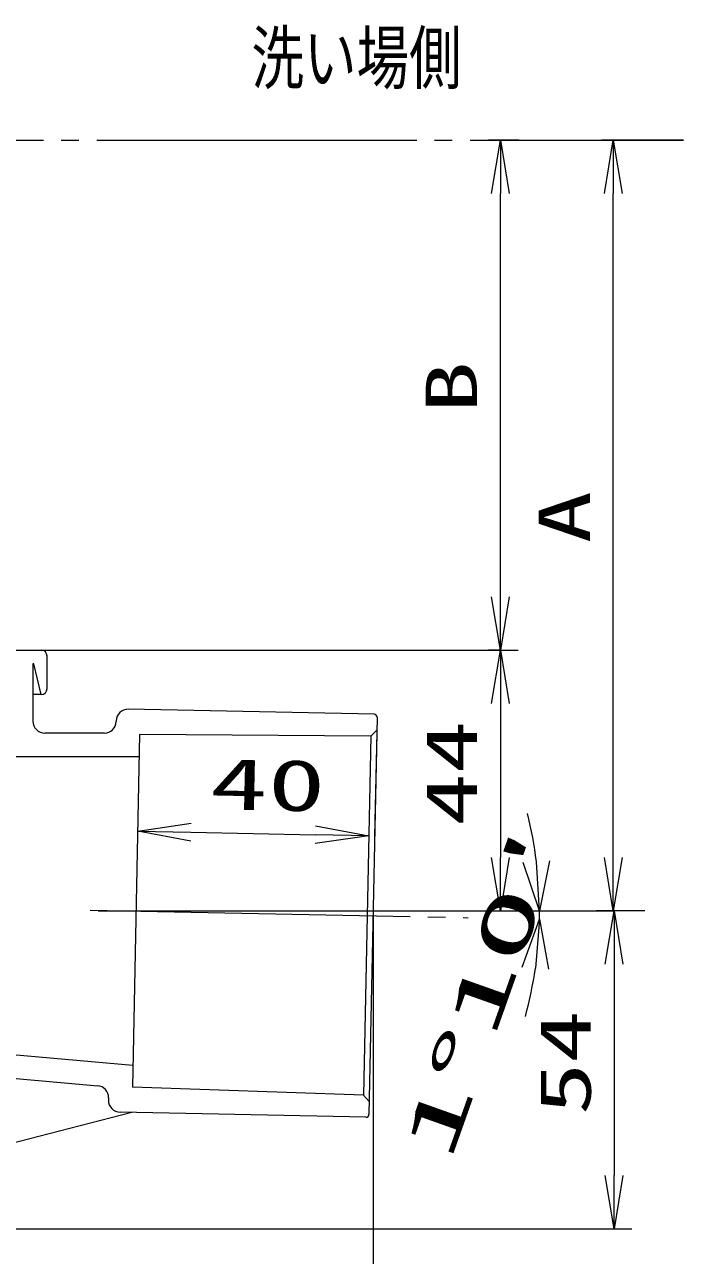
# Model space of a CAD drawing. Units: millimetres on the paper. Extents: x -305 to 305, y -152 to 152.
# Drawn here: x -63.2 to -26.1, y -94.8 to -25.6 of the extents above; entities that cross this region are included whole.
import ezdxf
from ezdxf.enums import TextEntityAlignment as Align

# ---------------------------------------------------------------- set-up
doc = ezdxf.new("R2010")
doc.units = ezdxf.units.MM
doc.linetypes.add('LONG_CHAIN', pattern=[21, 18, -1, 1, -1])
doc.layers.add('0-1_TV', color=7, linetype='Continuous', lineweight=9)
doc.layers.add('0-2_0', color=7, linetype='Continuous', lineweight=9)
doc.styles.add('ＭＳ ゴシック', font='')
doc.styles.get('ＭＳ ゴシック').set_extended_font_data('MS Gothic')

# ---------------------------------------------------------------- blocks, each defined once
blk = doc.blocks.new('_OPEN30')
at = {"layer": '0-2_0'}
blk.add_line((0, 0), (-1, 0), dxfattribs=at)
blk.add_lwpolyline([(-1, 0.2679), (0, 0), (-1, -0.2679)], dxfattribs=at)
blk = doc.blocks.new('_OPEN')
at = {"layer": '0-2_0'}
blk.add_line((0, 0), (-1, 0), dxfattribs=at)
blk.add_lwpolyline([(-1, 0.1667), (0, 0), (-1, -0.1667)], dxfattribs=at)

msp = doc.modelspace()

# ---------------------------------------------------------------- linework, layer by layer
at = {"layer": '0-1_TV', "linetype": 'LONG_CHAIN'}
for p, q in [((-227.092, -32.087), (-26.09, -32.087)), ((-59.466, -75.368), (-38.196, -75.801)), ((-59.014, -75.42), (-30.032, -75.42))]:
    msp.add_line(p, q, dxfattribs=at)
at = {"layer": '0-1_TV'}
for p, q in [((-35.344, -32.087), (-37.054, -32.087)), ((-36.679, -32.087), (-35.234, -32.087)), ((-26.09, -32.087), (-30.699, -32.087)), ((-36.387, -57.753), (-36.387, -35.087)), ((-30.032, -72.42), (-30.032, -35.087)), ((-70.888, -60.753), (-62.217, -60.753)), ((-62.217, -60.753), (-35.387, -60.753)), ((-36.387, -60.753), (-37.054, -60.753)), ((-62.634, -61.52), (-62.684, -61.52)), ((-62.684, -61.52), (-62.684, -64.753)), ((-62.217, -63.253), (-62.634, -61.52)), ((-61.884, -62.92), (-61.884, -61.087)), ((-62.217, -63.253), (-62.684, -63.253)), ((-43.487, -64.357), (-57.317, -64.076)), ((-36.387, -63.753), (-36.387, -72.42)), ((-57.997, -64.729), (-57.998, -64.767)), ((-43.323, -64.527), (-43.778, -86.856)), ((-58.665, -65.42), (-62.017, -65.42)), ((-56.68, -65.507), (-57.083, -85.338)), ((-43.679, -65.591), (-56.679, -65.502)), ((-43.679, -65.591), (-44.09, -85.778)), ((-43.679, -65.591), (-43.338, -65.256)), ((-43.341, -65.374), (-43.46, -71.236)), ((-56.705, -66.753), (-63.634, -66.753)), ((-53.791, -70.989), (-46.792, -71.132)), ((-43.545, -75.42), (-35.387, -75.42)), ((-28.265, -75.42), (-30.989, -75.42)), ((-30.032, -75.42), (-30.699, -75.42)), ((-43.551, -75.692), (-43.551, -104.14)), ((-29.989, -78.42), (-29.989, -90.303)), ((-73.942, -82.608), (-57.058, -84.085)), ((-73.826, -83.956), (-59.037, -85.25)), ((-44.09, -85.778), (-57.083, -85.338)), ((-44.09, -85.778), (-43.763, -86.127)), ((-58.429, -85.928), (-58.432, -86.058)), ((-58.429, -85.928), (-58.432, -86.058)), ((-57.112, -86.751), (-77.049, -91.914)), ((-43.948, -87.019), (-57.779, -86.738)), ((-129.305, -93.303), (-28.989, -93.303))]:
    msp.add_line(p, q, dxfattribs=at)
for centre, radius, start, end in [((-62.217, -61.087), 0.333, 0, 90), ((-62.217, -62.92), 0.333, 270, 0), ((-57.331, -64.742), 0.667, 88.83333, 178.83333), ((-43.49, -64.524), 0.167, 358.83333, 88.83333), ((-62.017, -64.753), 0.667, 180, 270), ((-58.665, -64.753), 0.667, 270, 358.83333), ((-56.881, -75.42), 22.693, 6.99816, 13.99632), ((-56.881, -75.42), 22.693, 358.83333, 0), ((-56.881, -75.42), 22.693, 344.83702, 351.83517), ((-59.096, -85.914), 0.667, 358.83333, 85), ((-57.765, -86.071), 0.667, 178.83333, 268.83333), ((-43.945, -86.853), 0.167, 268.83333, 358.83333)]:
    msp.add_arc(centre, radius, start, end, dxfattribs=at)

# ---------------------------------------------------------------- block references
for name, p, xscale, yscale, rotation in [('_OPEN', (-36.387, -32.087), 3, 3, 90), ('_OPEN', (-30.032, -32.087), 3, 3, 90), ('_OPEN', (-36.387, -60.753), 3, 3, 270), ('_OPEN', (-36.387, -60.753), 3, 3, 90), ('_OPEN', (-56.79, -70.928), 3, 3, 178.83333), ('_OPEN', (-43.793, -71.193), 3, 3, 358.83333), ('_OPEN', (-36.387, -75.42), 3, 3, 270), ('_OPEN30', (-34.189, -75.42), 2.77, 2.77, 273.49908), ('_OPEN', (-30.032, -75.42), 3, 3, 270), ('_OPEN', (-29.989, -75.42), 3, 3, 90), ('_OPEN30', (-34.193, -75.882), 2.77, 2.77, 85.33425), ('_OPEN', (-29.989, -93.303), 3, 3, 270)]:
    msp.add_blockref(name, p, dxfattribs=dict(at, xscale=xscale, yscale=yscale, rotation=rotation))

# ---------------------------------------------------------------- texts
at = {"layer": '0-1_TV', "style": 'ＭＳ ゴシック', "width": 0.75}
msp.add_text('洗い場側', height=2.889, dxfattribs=at).set_placement((-50.388, -29.758), align=Align.BOTTOM_LEFT)
at = {"layer": '0-1_TV', "style": 'ＭＳ ゴシック'}
for s, height, rotation, width, p in [('B', 2.889, 90, 1.5, (-36.832, -47.457)), ('A', 2.889, 90, 1.5, (-30.477, -54.753)), ('44', 2.889, 90, 1.5, (-36.832, -70.628)), ('40', 2.889, 358.833, 1.65, (-52.757, -70.565)), ("1°10'", 2.886, 70.48, 2.15, (-38.393, -89.852)), ('54', 2.889, 90, 1.5, (-30.434, -86.903))]:
    msp.add_text(s, height=height, rotation=rotation, dxfattribs=dict(at, width=width)).set_placement(p, align=Align.BOTTOM_LEFT)

doc.saveas('drawing.dxf')
